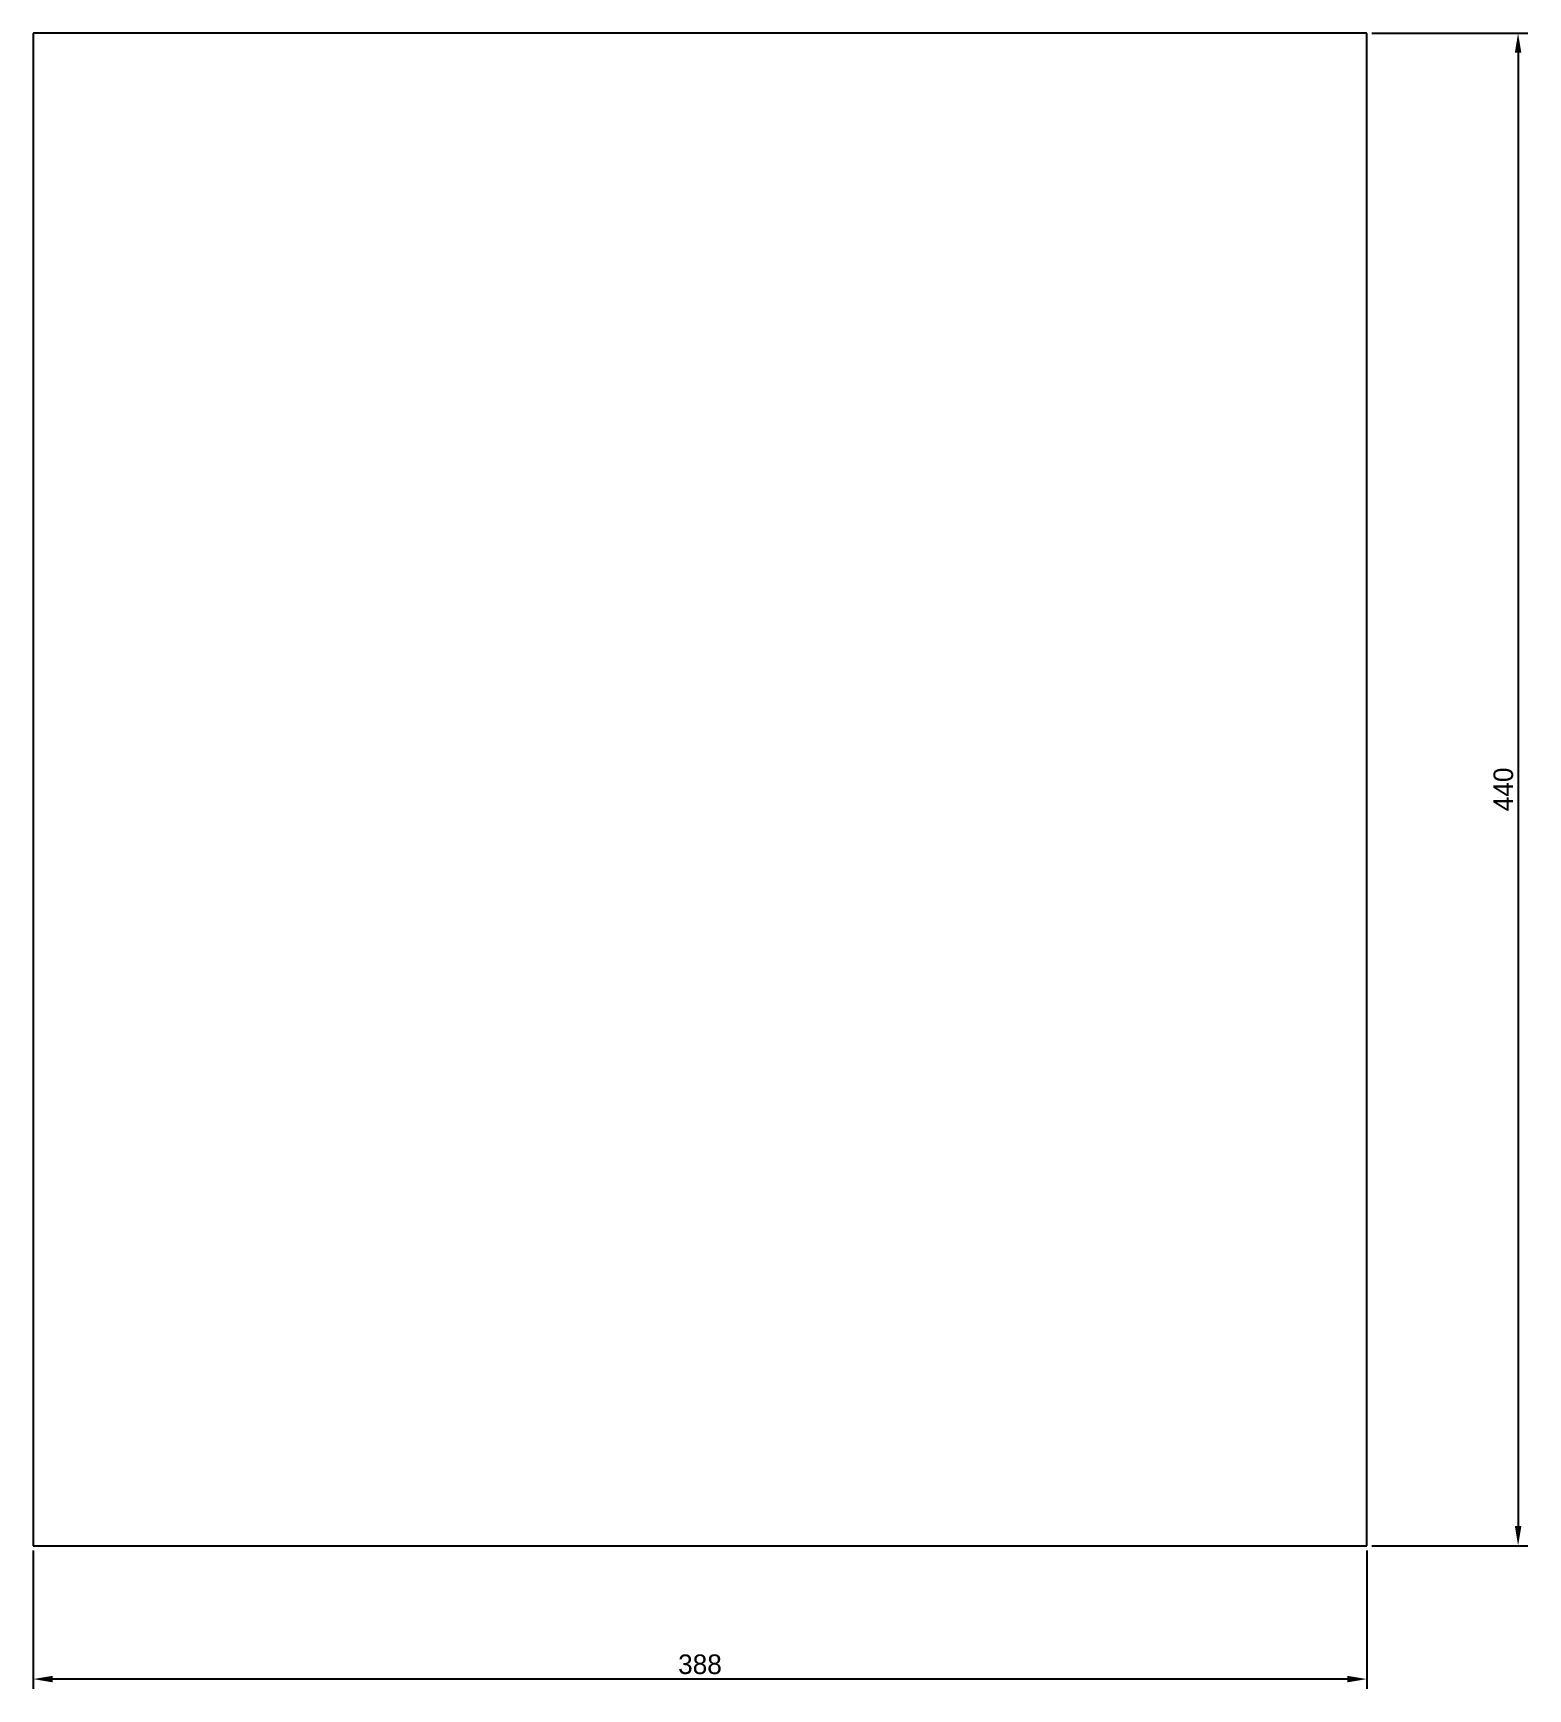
# Model space of a CAD drawing. Header units: millimetres. Extents: x 150 to 585, y 158 to 640.
import ezdxf

# ---------------------------------------------------------------- set-up
doc = ezdxf.new("R2010")
doc.units = ezdxf.units.MM
doc.layers.add('Dimensions', color=7, linetype='Continuous')
doc.layers.add('piano di schizzo 01', color=7, linetype='Continuous')
doc.dimstyles.new('ISO-25', dxfattribs={"dimtxt": 2.5, "dimasz": 2.5, "dimexe": 1.25, "dimexo": 0.625, "dimtad": 1, "dimtxsty": 'Standard', "dimcen": 2.5, "dimadec": 0, "dimazin": 0, "dimtfac": 1, "dimtmove": 0, "dimatfit": 3, "dimfxl": 1, "dimarcsym": 0})

# ---------------------------------------------------------------- blocks, each defined once
blk = doc.blocks.new('*D1')
at = {"layer": 'Defpoints', "color": 0}
for p in [(538, 640), (538, 200), (582, 200)]:
    blk.add_point(p, dxfattribs=at)
at = {"layer": 'Dimensions', "color": 140, "lineweight": -2}
for p, q in [((539.425, 640), (584.85, 640)), ((582, 634.3), (582, 205.7)), ((539.425, 200), (584.85, 200))]:
    blk.add_line(p, q, dxfattribs=at)
at = {"layer": 'Dimensions', "color": 140}
for points in [[(582.95, 634.3), (581.05, 634.3), (582, 640)], [(581.05, 205.7), (582.95, 205.7), (582, 200)]]:
    blk.add_solid(points, dxfattribs=at)
at = {"layer": 'Dimensions', "color": 140, "insert": (577.725, 420), "char_height": 5.7, "attachment_point": 5, "rotation": 90}
blk.add_mtext('440', dxfattribs=at)
blk = doc.blocks.new('*D2')
at = {"layer": 'Defpoints', "color": 0}
for p in [(150, 200), (538, 200), (150, 161.2)]:
    blk.add_point(p, dxfattribs=at)
at = {"layer": 'Dimensions', "color": 140, "lineweight": -2}
for p, q in [((150, 198.575), (150, 158.35)), ((538, 198.575), (538, 158.35)), ((532.3, 161.2), (155.7, 161.2))]:
    blk.add_line(p, q, dxfattribs=at)
at = {"layer": 'Dimensions', "color": 140}
for points in [[(155.7, 162.15), (155.7, 160.25), (150, 161.2)], [(532.3, 160.25), (532.3, 162.15), (538, 161.2)]]:
    blk.add_solid(points, dxfattribs=at)
at = {"layer": 'Dimensions', "color": 140, "insert": (344, 165.475), "char_height": 5.7, "attachment_point": 5}
blk.add_mtext('388', dxfattribs=at)

msp = doc.modelspace()

# ---------------------------------------------------------------- linework, layer by layer
at = {"layer": 'piano di schizzo 01'}
for p, q in [((538, 640), (150, 640)), ((150, 640), (150, 200)), ((538, 200), (538, 640)), ((150, 200), (538, 200))]:
    msp.add_line(p, q, dxfattribs=at)

# ---------------------------------------------------------------- dimensions: what is measured, and where the dimension line sits
at = {"layer": 'Dimensions'}
for base, p1, p2, angle, picture, middle in [((582, 200), (538, 640), (538, 200), 270, '*D1', (582, 420)), ((150, 161.2), (538, 200), (150, 200), 180, '*D2', (344, 161.2))]:
    dim = msp.add_linear_dim(base=base, p1=p1, p2=p2, angle=angle, dimstyle='ISO-25', override={"dimscale": 2.28, "dimdec": 3, "dimzin": 8, "dimlunit": 2, "dimclrd": 140, "dimclre": 140, "dimclrt": 140}, dxfattribs=at)
    dim.commit()
    dim.dimension.update_dxf_attribs({"geometry": picture, "text_midpoint": middle, "dimtype": 161})

doc.saveas('drawing.dxf')
